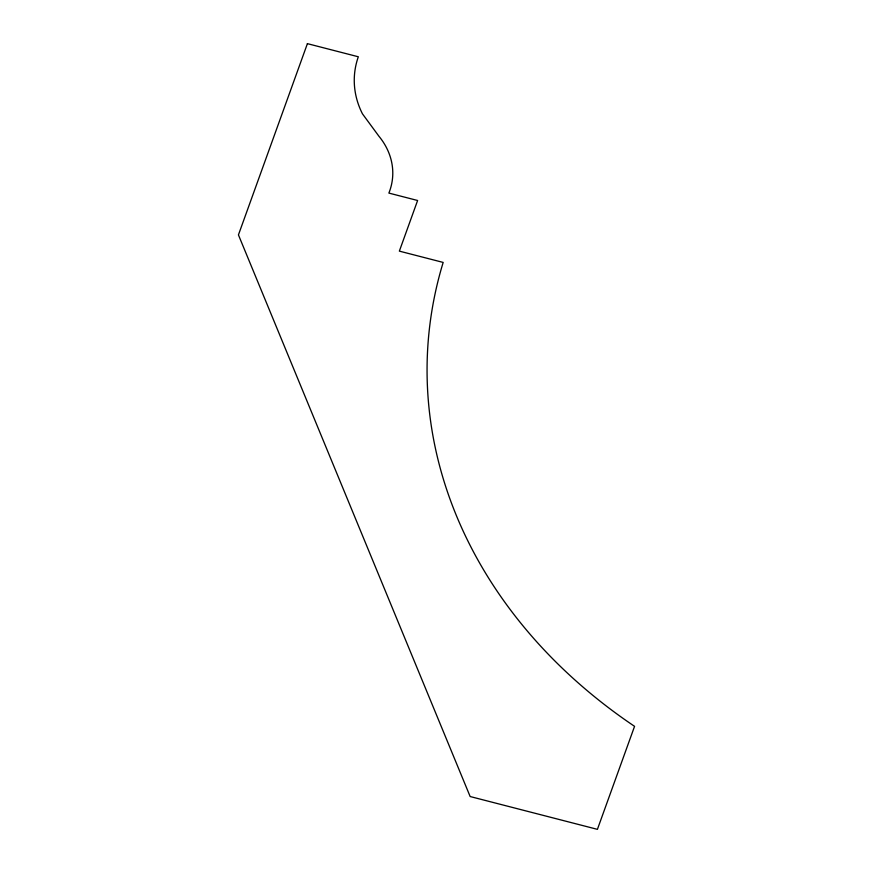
<?xml version="1.0" encoding="UTF-8"?>
<svg xmlns="http://www.w3.org/2000/svg" width="873" height="873" viewBox="0 0 873 873"><rect width="100%" height="100%" fill="white"/><g stroke="black" fill="none" stroke-linecap="round" stroke-linejoin="round"><path stroke-width="1.31" d="M307.405 43.65L238.438 234.892L470.154 796.536L597.416 829.35L634.562 726.336A553.646 450.73 3.4 0 1 443.168 262.424L399.354 251.129L417.61 200.495L388.878 193.086A79.65 64.842 3.4 0 0 378.871 136.166L362.459 113.839A105.939 86.241 3.4 0 1 358.323 56.778L307.405 43.65"/></g></svg>
